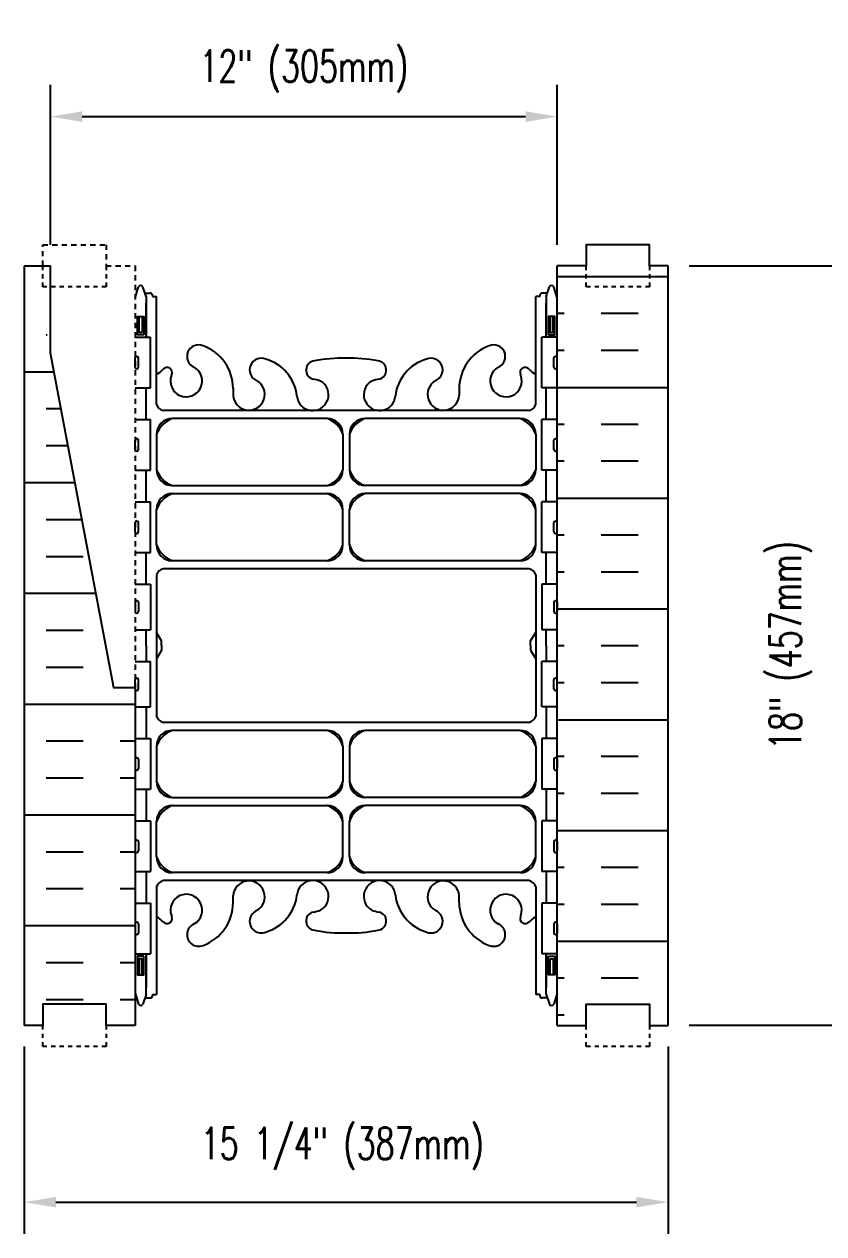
# Model space of a CAD drawing. Header units: inches. Extents: x 321.8 to 375.9, y 102.8 to 155.5.
# Drawn here: x 338.16 to 357.1, y 102.81 to 131.48 of the extents above; entities that cross this region are included whole.
import ezdxf

# ---------------------------------------------------------------- set-up
doc = ezdxf.new("R2010")
doc.units = ezdxf.units.IN
doc.header["$MEASUREMENT"] = 0
doc.linetypes.add('DASHED2', pattern=[0.375, 0.25, -0.125])
doc.linetypes.add('HIDDEN2', pattern=[0.1875, 0.125, -0.0625])
for name, color, linetype in [('HATCH', 12, 'Continuous'), ('Hidden2', 12, 'HIDDEN2'), ('line25', 2, 'Continuous'), ('LINE50', 5, 'Continuous'), ('LINE9', 9, 'Continuous'), ('TEXT', 4, 'Continuous'), ('Web_Edge', 9, 'Continuous')]:
    doc.layers.add(name, color=color, linetype=linetype)
doc.styles.add('DIM', font='romans.shx', dxfattribs={"width": 0.7})
doc.dimstyles.new('ext_8', dxfattribs={"dimscale": 8, "dimtxt": 0.09375, "dimasz": 0.09375, "dimexe": 0.09375, "dimexo": 0.0625, "dimgap": 0.0625, "dimtad": 1, "dimdec": 3, "dimzin": 3, "dimdsep": 46, "dimlunit": 4, "dimtxsty": 'DIM', "dimcen": 0.09, "dimdle": 0.09375, "dimclrt": 4, "dimadec": 0, "dimazin": 0, "dimtfac": 1, "dimtdec": 3, "dimtmove": 2, "dimatfit": 3, "dimfxl": 0, "dimfrac": 2, "dimtolj": 1, "dimtzin": 0, "dimarcsym": 0})

# ---------------------------------------------------------------- blocks, each defined once
blk = doc.blocks.new('*D23')
at = {"layer": 'Defpoints', "color": 0}
for p in [(353.411, 125.754), (353.411, 107.754), (357.886, 107.754)]:
    blk.add_point(p, dxfattribs=at)
at = {"layer": 'TEXT', "color": 0, "lineweight": -2}
for p, q in [((353.911, 125.754), (358.636, 125.754)), ((357.886, 125.004), (357.886, 108.504)), ((353.911, 107.754), (358.636, 107.754))]:
    blk.add_line(p, q, dxfattribs=at)
at = {"layer": 'TEXT', "color": 0}
for points in [[(357.761, 125.004), (358.011, 125.004), (357.886, 125.754)], [(357.761, 108.504), (358.011, 108.504), (357.886, 107.754)]]:
    blk.add_solid(points, dxfattribs=at)
at = {"layer": 'TEXT', "color": 4, "insert": (356.314, 116.754), "char_height": 0.75, "attachment_point": 5, "rotation": 90, "style": 'DIM'}
blk.add_mtext('\\A1;18" (457mm)', dxfattribs=at)
blk = doc.blocks.new('*D24')
at = {"layer": 'Defpoints', "color": 0}
for p in [(350.786, 129.289), (338.786, 125.754), (350.786, 125.754)]:
    blk.add_point(p, dxfattribs=at)
at = {"layer": 'TEXT', "color": 0, "lineweight": -2}
for p, q in [((338.786, 126.254), (338.786, 130.039)), ((350.786, 126.254), (350.786, 130.039)), ((339.536, 129.289), (350.036, 129.289))]:
    blk.add_line(p, q, dxfattribs=at)
at = {"layer": 'TEXT', "color": 0}
for points in [[(339.536, 129.414), (339.536, 129.164), (338.786, 129.289)], [(350.036, 129.414), (350.036, 129.164), (350.786, 129.289)]]:
    blk.add_solid(points, dxfattribs=at)
at = {"layer": 'TEXT', "color": 4, "insert": (344.786, 130.361), "char_height": 0.75, "attachment_point": 5, "style": 'DIM'}
blk.add_mtext('\\A1;12" (305mm)', dxfattribs=at)
blk = doc.blocks.new('*D25')
at = {"layer": 'Defpoints', "color": 0}
for p in [(338.161, 107.754), (353.411, 107.754), (353.411, 103.563)]:
    blk.add_point(p, dxfattribs=at)
at = {"layer": 'TEXT', "color": 0, "lineweight": -2}
for p, q in [((338.161, 107.254), (338.161, 102.813)), ((353.411, 107.254), (353.411, 102.813)), ((338.911, 103.563), (352.661, 103.563))]:
    blk.add_line(p, q, dxfattribs=at)
at = {"layer": 'TEXT', "color": 0}
for points in [[(338.911, 103.688), (338.911, 103.438), (338.161, 103.563)], [(352.661, 103.688), (352.661, 103.438), (353.411, 103.563)]]:
    blk.add_solid(points, dxfattribs=at)
at = {"layer": 'TEXT', "color": 4, "insert": (345.695, 104.829), "char_height": 0.75, "attachment_point": 5, "style": 'DIM'}
blk.add_mtext('\\A1;15 1/4" (387mm)', dxfattribs=at)

msp = doc.modelspace()

# ---------------------------------------------------------------- hatches: boundary and pattern name
at = {"layer": 'HATCH'}
h = msp.add_hatch(dxfattribs=at)
h.set_pattern_fill('INSUL', color=256, scale=7, style=0)
h.set_pattern_definition([(180, (3276.9477, -289.2558), (0, 2.625), []), (180, (3276.9477, -288.3808), (0, 2.625), [0.875, -0.875]), (180, (3276.9477, -287.5058), (0, 2.625), [0.875, -0.875])])
h.paths.add_polyline_path([(353.4111, 107.7537), (352.9736, 107.7537), (352.9736, 108.2537), (351.4736, 108.2537), (351.4736, 107.7537), (350.7861, 107.7537), (350.7861, 125.7537), (351.4736, 125.7537), (351.4736, 126.2537), (352.9736, 126.2537), (352.9736, 125.7537), (353.4111, 125.7537)])
h = msp.add_hatch(dxfattribs=at)
h.set_pattern_fill('INSUL', color=256, scale=7, style=0)
h.set_pattern_definition([(0, (-2589.0708, -344.009), (0, 2.625), []), (0, (-2589.0708, -343.134), (0, 2.625), [0.875, -0.875]), (0, (-2589.0708, -342.259), (0, 2.625), [0.875, -0.875])])
edge = h.paths.add_edge_path()
edge.add_line((340.7861, 115.7537), (340.2861, 115.7537))
edge.add_line((340.2861, 115.7537), (338.5361, 125.0037))
edge.add_line((338.5361, 125.0037), (338.5361, 125.7537))
edge.add_line((338.5361, 125.7537), (338.1611, 125.7537))
edge.add_line((338.1611, 125.7537), (338.1611, 107.7537))
edge.add_line((338.1611, 107.7537), (338.5986, 107.7537))
edge.add_line((338.5986, 107.7537), (338.5986, 108.2537))
edge.add_line((338.5986, 108.2537), (340.0986, 108.2537))
edge.add_line((340.0986, 108.2537), (340.0986, 107.7537))
edge.add_line((340.0986, 107.7537), (340.5361, 107.7537))
edge.add_line((340.7861, 115.7537), (340.7861, 107.7537))

# ---------------------------------------------------------------- linework, layer by layer
at = {"layer": 'Hidden2'}
msp.add_lwpolyline([(338.5361, 125.7537), (338.5986, 125.7537), (338.5986, 126.2537), (340.0986, 126.2537), (340.0986, 125.7537), (340.7861, 125.7537), (340.7861, 115.7537)], dxfattribs=at)
at = {"layer": 'line25'}
for p, q in [((350.7861, 107.7537), (350.7861, 125.7537)), ((340.7861, 124.0587), (341.1511, 124.0587)), ((341.1511, 122.8587), (341.1511, 124.0587)), ((350.7861, 124.0587), (350.4212, 124.0587)), ((350.4212, 122.8587), (350.4212, 124.0587)), ((340.7861, 122.8587), (341.1511, 122.8587)), ((350.7861, 122.8587), (350.4212, 122.8587)), ((340.7861, 122.1087), (341.1511, 122.1087)), ((341.1511, 120.9087), (341.1511, 122.1087)), ((350.7861, 122.1087), (350.4212, 122.1087)), ((350.4212, 120.9087), (350.4212, 122.1087)), ((340.7861, 120.9087), (341.1511, 120.9087)), ((350.7861, 120.9087), (350.4212, 120.9087)), ((340.7861, 120.1587), (341.1511, 120.1587)), ((341.1511, 118.9587), (341.1511, 120.1587)), ((350.7861, 120.1587), (350.4212, 120.1587)), ((350.4212, 118.9587), (350.4212, 120.1587)), ((340.7861, 118.9587), (341.1511, 118.9587)), ((350.7861, 118.9587), (350.4212, 118.9587)), ((340.7861, 118.2087), (341.1511, 118.2087)), ((341.1511, 118.2087), (341.1511, 117.1287)), ((350.7861, 118.2087), (350.4212, 118.2087)), ((350.4212, 118.2087), (350.4212, 117.1287)), ((340.7861, 117.1287), (341.1511, 117.1287)), ((350.7861, 117.1287), (350.4212, 117.1287)), ((340.7861, 116.3787), (341.1511, 116.3787)), ((341.1511, 115.2987), (341.1511, 116.3787)), ((350.7861, 116.3787), (350.4212, 116.3787)), ((350.4212, 115.2987), (350.4212, 116.3787)), ((340.7861, 115.7537), (340.7861, 107.7537)), ((340.7861, 115.2987), (341.1511, 115.2987)), ((350.7861, 115.2987), (350.4212, 115.2987)), ((340.7861, 114.5487), (341.1511, 114.5487)), ((341.1511, 114.5487), (341.1511, 113.3487)), ((350.7861, 114.5487), (350.4212, 114.5487)), ((350.4212, 114.5487), (350.4212, 113.3487)), ((340.7861, 113.3487), (341.1511, 113.3487)), ((350.7861, 113.3487), (350.4212, 113.3487)), ((340.7861, 112.5987), (341.1511, 112.5987)), ((341.1511, 112.5987), (341.1511, 111.3987)), ((350.7861, 112.5987), (350.4212, 112.5987)), ((350.4212, 112.5987), (350.4212, 111.3987)), ((340.7861, 111.3987), (341.1511, 111.3987)), ((350.7861, 111.3987), (350.4212, 111.3987)), ((340.7861, 110.6487), (341.1511, 110.6487)), ((341.1511, 110.6487), (341.1511, 109.4487)), ((350.7861, 110.6487), (350.4212, 110.6487)), ((350.4212, 110.6487), (350.4212, 109.4487)), ((340.7861, 109.4487), (341.1511, 109.4487)), ((350.7861, 109.4487), (350.4212, 109.4487))]:
    msp.add_line(p, q, dxfattribs=at)
at = {"layer": 'LINE50'}
for p, q in [((338.1611, 125.7537), (338.1611, 125.7537)), ((338.1611, 125.7537), (338.1611, 107.7537)), ((338.1611, 125.7537), (338.7861, 125.7537)), ((353.4111, 107.7537), (353.4111, 125.7537))]:
    msp.add_line(p, q, dxfattribs=at)
for points in [[(353.4111, 125.7537), (352.9736, 125.7537), (352.9736, 126.2537), (351.4736, 126.2537), (351.4736, 125.7537), (350.7861, 125.7537)], [(340.7861, 115.7537), (340.2861, 115.7537), (338.7861, 123.6822), (338.7861, 125.7537)], [(340.7861, 107.7537), (340.0986, 107.7537), (340.0986, 108.2537), (338.5986, 108.2537), (338.5986, 107.7537), (338.1611, 107.7537)], [(350.7861, 107.7537), (351.4736, 107.7537), (351.4736, 108.2537), (352.9736, 108.2537), (352.9736, 107.7537), (353.4111, 107.7537)]]:
    msp.add_lwpolyline(points, dxfattribs=at)
at = {"layer": 'LINE9'}
for p, q in [((340.7861, 123.3487), (340.7861, 123.5687)), ((340.8261, 123.6087), (340.8261, 123.6087)), ((340.8661, 123.3487), (340.8661, 123.5687)), ((350.7061, 123.3487), (350.7061, 123.5687)), ((350.7461, 123.6087), (350.7461, 123.6087)), ((350.7861, 123.3487), (350.7861, 123.5687)), ((340.7861, 123.5137), (340.7861, 123.5137)), ((340.7861, 123.4037), (340.7861, 123.4037)), ((340.8261, 123.3087), (340.8261, 123.3087)), ((350.7461, 123.3087), (350.7461, 123.3087)), ((350.7861, 123.5137), (350.7861, 123.5137)), ((350.7861, 123.4037), (350.7861, 123.4037)), ((340.7861, 121.3987), (340.7861, 121.6187)), ((340.7861, 121.5637), (340.7861, 121.5637)), ((340.8261, 121.6587), (340.8261, 121.6587)), ((340.8661, 121.3987), (340.8661, 121.6187)), ((350.7061, 121.3987), (350.7061, 121.6187)), ((350.7461, 121.6587), (350.7461, 121.6587)), ((350.7861, 121.3987), (350.7861, 121.6187)), ((350.7861, 121.5637), (350.7861, 121.5637)), ((340.7861, 121.4537), (340.7861, 121.4537)), ((340.8261, 121.3587), (340.8261, 121.3587)), ((350.7461, 121.3587), (350.7461, 121.3587)), ((350.7861, 121.4537), (350.7861, 121.4537)), ((340.7861, 119.4487), (340.7861, 119.6687)), ((340.7861, 119.6137), (340.7861, 119.6137)), ((340.8261, 119.7087), (340.8261, 119.7087)), ((340.8661, 119.4487), (340.8661, 119.6687)), ((350.7061, 119.4487), (350.7061, 119.6687)), ((350.7461, 119.7087), (350.7461, 119.7087)), ((350.7861, 119.4487), (350.7861, 119.6687)), ((350.7861, 119.6137), (350.7861, 119.6137)), ((340.7861, 119.5037), (340.7861, 119.5037)), ((340.8261, 119.4087), (340.8261, 119.4087)), ((350.7461, 119.4087), (350.7461, 119.4087)), ((350.7861, 119.5037), (350.7861, 119.5037)), ((340.8261, 117.8187), (340.8261, 117.8187)), ((350.7461, 117.8187), (350.7461, 117.8187)), ((340.7861, 117.7787), (340.7861, 117.5587)), ((340.7861, 117.7237), (340.7861, 117.7237)), ((340.7861, 117.6137), (340.7861, 117.6137)), ((340.8661, 117.7787), (340.8661, 117.5587)), ((350.7061, 117.7787), (350.7061, 117.5587)), ((350.7861, 117.7787), (350.7861, 117.5587)), ((350.7861, 117.7237), (350.7861, 117.7237)), ((350.7861, 117.6137), (350.7861, 117.6137)), ((340.8261, 117.5187), (340.8261, 117.5187)), ((350.7461, 117.5187), (350.7461, 117.5187)), ((340.7861, 115.7287), (340.7861, 115.9487)), ((340.7861, 115.8937), (340.7861, 115.8937)), ((340.8261, 115.9887), (340.8261, 115.9887)), ((340.8661, 115.7287), (340.8661, 115.9487)), ((350.7061, 115.7287), (350.7061, 115.9487)), ((350.7461, 115.9887), (350.7461, 115.9887)), ((350.7861, 115.7287), (350.7861, 115.9487)), ((350.7861, 115.8937), (350.7861, 115.8937)), ((340.7861, 115.7837), (340.7861, 115.7837)), ((340.8261, 115.6887), (340.8261, 115.6887)), ((350.7461, 115.6887), (350.7461, 115.6887)), ((350.7861, 115.7837), (350.7861, 115.7837)), ((340.8261, 114.0987), (340.8261, 114.0987)), ((350.7461, 114.0987), (350.7461, 114.0987)), ((340.7861, 114.0587), (340.7861, 113.8387)), ((340.7861, 114.0037), (340.7861, 114.0037)), ((340.7861, 113.8937), (340.7861, 113.8937)), ((340.8661, 114.0587), (340.8661, 113.8387)), ((350.7061, 114.0587), (350.7061, 113.8387)), ((350.7861, 114.0587), (350.7861, 113.8387)), ((350.7861, 114.0037), (350.7861, 114.0037)), ((350.7861, 113.8937), (350.7861, 113.8937)), ((340.8261, 113.7987), (340.8261, 113.7987)), ((350.7461, 113.7987), (350.7461, 113.7987)), ((340.7861, 112.1087), (340.7861, 111.8887)), ((340.8661, 112.1087), (340.8661, 111.8887)), ((350.7061, 112.1087), (350.7061, 111.8887)), ((350.7861, 112.1087), (350.7861, 111.8887)), ((340.7861, 112.0537), (340.7861, 112.0537)), ((340.7861, 111.9437), (340.7861, 111.9437)), ((340.8261, 111.8487), (340.8261, 111.8487)), ((350.7461, 111.8487), (350.7461, 111.8487)), ((350.7861, 112.0537), (350.7861, 112.0537)), ((350.7861, 111.9437), (350.7861, 111.9437)), ((340.7861, 110.1587), (340.7861, 109.9387)), ((340.7861, 110.1037), (340.7861, 110.1037)), ((340.8261, 110.1987), (340.8261, 110.1987)), ((340.8661, 110.1587), (340.8661, 109.9387)), ((350.7061, 110.1587), (350.7061, 109.9387)), ((350.7461, 110.1987), (350.7461, 110.1987)), ((350.7861, 110.1587), (350.7861, 109.9387)), ((350.7861, 110.1037), (350.7861, 110.1037)), ((340.7861, 109.9937), (340.7861, 109.9937)), ((340.8261, 109.8987), (340.8261, 109.8987)), ((350.7461, 109.8987), (350.7461, 109.8987)), ((350.7861, 109.9937), (350.7861, 109.9937))]:
    msp.add_line(p, q, dxfattribs=at)
at = {"layer": 'LINE9', "linetype": 'DASHED2', "ltscale": 0.15}
for points in [[(340.0986, 125.7537), (340.0986, 125.7537), (340.0986, 125.2537), (338.5986, 125.2537), (338.5986, 125.7537), (338.5986, 125.7537)], [(352.9736, 125.7537), (352.9736, 125.7537), (352.9736, 125.2537), (351.4736, 125.2537), (351.4736, 125.7537), (351.4736, 125.7537)], [(340.0986, 107.7537), (340.0986, 107.7537), (340.0986, 107.2537), (338.5986, 107.2537), (338.5986, 107.7537), (338.5986, 107.7537)], [(352.9736, 107.7537), (352.9736, 107.7537), (352.9736, 107.2537), (351.4736, 107.2537), (351.4736, 107.7537), (351.4736, 107.7537)]]:
    msp.add_lwpolyline(points, dxfattribs=at)
at = {"layer": 'LINE9'}
for centre, start, end in [((340.8261, 123.5687), 90, 180), ((340.8261, 123.5687), 360, 90), ((350.7461, 123.5687), 90, 180), ((350.7461, 123.5687), 0, 90), ((340.8261, 123.3487), 180, 270), ((340.8261, 123.3487), 270, 0), ((350.7461, 123.3487), 180, 270), ((350.7461, 123.3487), 270, 0), ((340.8261, 121.6187), 90, 180), ((340.8261, 121.6187), 360, 90), ((350.7461, 121.6187), 90, 180), ((350.7461, 121.6187), 0, 90), ((340.8261, 121.3987), 180, 270), ((340.8261, 121.3987), 270, 0), ((350.7461, 121.3987), 180, 270), ((350.7461, 121.3987), 270, 0), ((340.8261, 119.6687), 90, 180), ((340.8261, 119.6687), 360, 90), ((350.7461, 119.6687), 90, 180), ((350.7461, 119.6687), 0, 90), ((340.8261, 119.4487), 180, 270), ((340.8261, 119.4487), 270, 0), ((350.7461, 119.4487), 180, 270), ((350.7461, 119.4487), 270, 0), ((340.8261, 117.7787), 90, 180), ((340.8261, 117.7787), 0, 90), ((350.7461, 117.7787), 90, 180), ((350.7461, 117.7787), 360, 90), ((340.8261, 117.5587), 180, 270), ((340.8261, 117.5587), 270, 0), ((350.7461, 117.5587), 180, 270), ((350.7461, 117.5587), 270, 0), ((340.8261, 115.9487), 90, 180), ((340.8261, 115.9487), 360, 90), ((350.7461, 115.9487), 90, 180), ((350.7461, 115.9487), 0, 90), ((340.8261, 115.7287), 180, 270), ((340.8261, 115.7287), 270, 0), ((350.7461, 115.7287), 180, 270), ((350.7461, 115.7287), 270, 0), ((340.8261, 114.0587), 90, 180), ((340.8261, 114.0587), 0, 90), ((350.7461, 114.0587), 90, 180), ((350.7461, 114.0587), 360, 90), ((340.8261, 113.8387), 180, 270), ((340.8261, 113.8387), 270, 0), ((350.7461, 113.8387), 180, 270), ((350.7461, 113.8387), 270, 0), ((340.8261, 112.1087), 90, 180), ((340.8261, 112.1087), 0, 90), ((350.7461, 112.1087), 90, 180), ((350.7461, 112.1087), 360, 90), ((340.8261, 111.8887), 180, 270), ((340.8261, 111.8887), 270, 0), ((350.7461, 111.8887), 180, 270), ((350.7461, 111.8887), 270, 0), ((340.8261, 110.1587), 90, 180), ((340.8261, 110.1587), 0, 90), ((350.7461, 110.1587), 90, 180), ((350.7461, 110.1587), 360, 90), ((340.8261, 109.9387), 180, 270), ((340.8261, 109.9387), 270, 0), ((350.7461, 109.9387), 180, 270), ((350.7461, 109.9387), 270, 0)]:
    msp.add_arc(centre, 0.04, start, end, dxfattribs=at)
at = {"layer": 'Web_Edge'}
for p, q in [((340.7861, 124.9943), (340.8711, 125.2549)), ((341.0461, 125.0249), (340.9711, 125.2549)), ((341.02, 125.1049), (341.1461, 125.1049)), ((341.0461, 125.0249), (341.0461, 124.0587)), ((341.1961, 125.0549), (341.1961, 125.0549)), ((341.1961, 125.0549), (341.1961, 125.0249)), ((341.1961, 125.0249), (341.2961, 125.0249)), ((341.2961, 122.471), (341.2961, 125.0249)), ((350.3761, 125.0249), (350.2761, 125.0249)), ((350.2761, 122.4709), (350.2761, 125.0249)), ((350.3761, 125.0549), (350.3761, 125.0549)), ((350.3761, 125.0549), (350.3761, 125.0249)), ((350.5522, 125.1049), (350.4261, 125.1049)), ((350.5261, 125.0249), (350.6011, 125.2549)), ((350.5261, 125.0249), (350.5261, 124.0587)), ((350.7861, 124.9943), (350.7011, 125.2549)), ((341.6486, 123.154), (341.6603, 123.1753)), ((349.9237, 123.154), (349.9119, 123.1753)), ((343.1098, 122.8435), (343.1093, 122.6785)), ((348.4624, 122.8435), (348.463, 122.6785)), ((350.115, 122.3228), (341.4573, 122.3228)), ((345.3349, 122.1353), (341.6711, 122.1353)), ((349.9011, 122.1353), (346.2374, 122.1353)), ((341.2961, 121.7603), (341.2961, 120.9195)), ((345.7099, 121.7603), (345.7099, 120.9195)), ((345.8624, 121.7611), (345.8624, 120.9203)), ((350.2761, 121.7603), (350.2761, 120.9195)), ((341.6711, 120.5445), (345.3349, 120.5445)), ((349.9011, 120.5445), (346.2374, 120.5445)), ((341.6711, 120.3539), (345.3349, 120.3539)), ((349.9011, 120.3539), (346.2374, 120.3539)), ((341.2961, 119.1381), (341.2961, 119.9789)), ((345.7099, 119.1381), (345.7099, 119.9789)), ((345.8624, 119.1373), (345.8624, 119.9781)), ((350.2761, 119.1381), (350.2761, 119.9789)), ((345.3349, 118.7631), (341.6711, 118.7631)), ((349.9011, 118.7631), (346.2374, 118.7631)), ((341.2961, 118.4275), (341.2961, 115.0799)), ((350.115, 118.5756), (341.4573, 118.5756)), ((350.2761, 118.4275), (350.2761, 115.0799)), ((341.4161, 116.866), (341.2961, 117.066)), ((341.4161, 116.866), (341.2961, 117.066)), ((350.1561, 116.866), (350.2761, 117.066)), ((350.1561, 116.866), (350.2761, 117.066)), ((341.4161, 116.7537), (341.4161, 116.866)), ((341.4161, 116.7537), (341.4161, 116.866)), ((341.4161, 116.7537), (341.4161, 116.6413)), ((341.4161, 116.7537), (341.4161, 116.6413)), ((350.1561, 116.7537), (350.1561, 116.866)), ((350.1561, 116.7537), (350.1561, 116.866)), ((350.1561, 116.7537), (350.1561, 116.6413)), ((350.1561, 116.7537), (350.1561, 116.6413)), ((341.4161, 116.6413), (341.2961, 116.4413)), ((341.4161, 116.6413), (341.2961, 116.4413)), ((350.1561, 116.6413), (350.2761, 116.4413)), ((350.1561, 116.6413), (350.2761, 116.4413)), ((350.115, 114.9318), (341.4573, 114.9318)), ((345.3349, 114.7443), (341.6711, 114.7443)), ((349.9011, 114.7443), (346.2374, 114.7443)), ((341.2961, 114.3693), (341.2961, 113.5285)), ((345.7099, 114.3693), (345.7099, 113.5285)), ((345.8624, 114.3701), (345.8624, 113.5293)), ((350.2761, 114.3693), (350.2761, 113.5285)), ((341.6711, 113.1535), (345.3349, 113.1535)), ((341.6711, 112.9628), (345.3349, 112.9628)), ((349.9011, 113.1535), (346.2374, 113.1535)), ((349.9011, 112.9628), (346.2374, 112.9628)), ((341.2961, 111.747), (341.2961, 112.5878)), ((345.7099, 111.747), (345.7099, 112.5878)), ((345.8624, 111.7462), (345.8624, 112.587)), ((350.2761, 111.747), (350.2761, 112.5878)), ((345.3349, 111.372), (341.6711, 111.372)), ((349.9011, 111.372), (346.2374, 111.372)), ((341.2961, 111.0364), (341.2961, 108.4824)), ((350.115, 111.1845), (341.4573, 111.1845)), ((350.2761, 111.0364), (350.2761, 108.4824)), ((343.1098, 110.6638), (343.1093, 110.8288)), ((348.4624, 110.6638), (348.463, 110.8288)), ((341.6486, 110.3534), (341.6603, 110.332)), ((349.9237, 110.3534), (349.9119, 110.332)), ((341.0461, 108.4824), (341.0461, 109.4487)), ((350.5261, 108.4824), (350.5261, 109.4487)), ((340.7861, 108.5131), (340.8711, 108.2524)), ((341.0461, 108.4824), (340.9711, 108.2524)), ((341.02, 108.4024), (341.1461, 108.4024)), ((341.1961, 108.4824), (341.2961, 108.4824)), ((341.1961, 108.4824), (341.1961, 108.4524)), ((341.1961, 108.4524), (341.1961, 108.4524)), ((350.3761, 108.4824), (350.2761, 108.4824)), ((350.3761, 108.4824), (350.3761, 108.4524)), ((350.3761, 108.4524), (350.3761, 108.4524)), ((350.5522, 108.4024), (350.4261, 108.4024)), ((350.5261, 108.4824), (350.6011, 108.2524)), ((350.7861, 108.5131), (350.7011, 108.2524))]:
    msp.add_line(p, q, dxfattribs=at)
for points in [[(341.0461, 124.0587), (341.0461, 124.8749)], [(350.5261, 124.0587), (350.5261, 124.8749)], [(341.0461, 122.1087), (341.0461, 122.8587)], [(350.5261, 122.1087), (350.5261, 122.8587)], [(341.0461, 120.1587), (341.0461, 120.9087)], [(350.5261, 120.1587), (350.5261, 120.9087)], [(341.0461, 118.2087), (341.0461, 118.9587)], [(350.5261, 118.2087), (350.5261, 118.9587)], [(341.0461, 116.7537), (341.0461, 117.1287)], [(350.5261, 116.7537), (350.5261, 117.1287)], [(341.0461, 116.7537), (341.0461, 116.3787)], [(350.5261, 116.7537), (350.5261, 116.3787)], [(341.0461, 115.2987), (341.0461, 114.5487)], [(350.5261, 115.2987), (350.5261, 114.5487)], [(341.0461, 113.3487), (341.0461, 112.5987)], [(350.5261, 113.3487), (350.5261, 112.5987)], [(341.0461, 111.3987), (341.0461, 110.6487)], [(350.5261, 111.3987), (350.5261, 110.6487)], [(341.0461, 109.4487), (341.0461, 108.6324)], [(350.5261, 109.4487), (350.5261, 108.6324)]]:
    msp.add_lwpolyline(points, dxfattribs=at)
for points in [[(340.9961, 124.1149), (340.8461, 124.1149), (340.8461, 124.5549), (340.9961, 124.5549)], [(340.9561, 124.1749), (340.8861, 124.1749), (340.8861, 124.5549), (340.9561, 124.5549)], [(350.5761, 124.1149), (350.7261, 124.1149), (350.7261, 124.5549), (350.5761, 124.5549)], [(350.6161, 124.1749), (350.6861, 124.1749), (350.6861, 124.5549), (350.6161, 124.5549)], [(340.9961, 109.3924), (340.8461, 109.3924), (340.8461, 108.9524), (340.9961, 108.9524)], [(340.9561, 109.3324), (340.8861, 109.3324), (340.8861, 108.9524), (340.9561, 108.9524)], [(350.5761, 109.3924), (350.7261, 109.3924), (350.7261, 108.9524), (350.5761, 108.9524)], [(350.6161, 109.3324), (350.6861, 109.3324), (350.6861, 108.9524), (350.6161, 108.9524)]]:
    msp.add_lwpolyline(points, close=True, dxfattribs=at)
for centre, radius, start, end in [((340.9211, 125.2283), 0.0567, 28.07249, 151.92751), ((350.6511, 125.2283), 0.0567, 28.07249, 151.92751), ((341.1461, 125.0549), 0.05, 0, 90), ((350.4261, 125.0549), 0.05, 90, 180), ((342.294, 123.604), 0.277, 67.31998, 247.31998), ((342.0182, 122.8372), 1.0916, 0.33317, 69.48254), ((349.554, 122.8372), 1.0916, 110.51746, 179.66683), ((349.2782, 123.604), 0.277, 292.68002, 112.68002), ((343.7772, 123.2868), 0.277, 67.31998, 247.31998), ((345.7329, 119.7881), 3.7774, 89.19338, 100.62755), ((345.8393, 119.7881), 3.7774, 79.37245, 90.80662), ((347.7951, 123.2868), 0.277, 292.68002, 112.68002), ((341.1158, 123.5905), 0.4413, 294.11868, 318.98732), ((341.5431, 123.2188), 0.125, 339.62427, 138.98732), ((342.0001, 123.0234), 0.375, 159.62427, 60.06847), ((343.5931, 122.55), 1.0341, 6.66686, 73.66351), ((345.0562, 123.2816), 0.22, 95.18347, 255.7396), ((346.5161, 123.2816), 0.22, 284.2604, 84.81653), ((347.9792, 122.55), 1.0341, 106.33649, 173.33314), ((349.5721, 123.0234), 0.375, 119.93153, 20.37573), ((350.0291, 123.2188), 0.125, 41.01268, 200.37573), ((350.4565, 123.5905), 0.4413, 221.01268, 245.88177), ((343.4833, 122.7063), 0.375, 184.24484, 60.06847), ((344.9942, 122.6978), 0.375, 184.24484, 60.06847), ((344.8874, 122.2421), 0.8341, 69.37291, 82.1063), ((346.5781, 122.6978), 0.375, 119.93153, 355.75516), ((346.6848, 122.2421), 0.8341, 97.8937, 110.62709), ((348.089, 122.7063), 0.375, 119.93153, 355.75516), ((341.5049, 122.5363), 0.2188, 197.38821, 257.4322), ((350.0674, 122.5363), 0.2188, 282.5678, 342.60827), ((341.8779, 121.5535), 0.6175, 109.56816, 160.43184), ((341.6711, 121.7603), 0.375, 90, 180), ((345.1281, 121.5535), 0.6175, 19.56816, 70.43184), ((345.3349, 121.7603), 0.375, 360, 90), ((346.4442, 121.5535), 0.6175, 109.56816, 160.43184), ((346.2374, 121.7603), 0.375, 90, 180), ((349.6943, 121.5535), 0.6175, 19.56816, 70.43184), ((349.9011, 121.7603), 0.375, 360, 90), ((341.8779, 121.1263), 0.6175, 199.56816, 250.43184), ((341.6711, 120.9195), 0.375, 180, 270), ((345.1281, 121.1263), 0.6175, 289.56816, 340.43184), ((345.3349, 120.9195), 0.375, 270, 0), ((346.4442, 121.1263), 0.6175, 199.56816, 250.43184), ((346.2374, 120.9195), 0.375, 180, 270), ((349.6943, 121.1263), 0.6175, 289.56816, 340.43184), ((349.9011, 120.9195), 0.375, 270, 0), ((341.8779, 119.7721), 0.6175, 109.56816, 160.43184), ((341.6711, 119.9789), 0.375, 90, 180), ((345.1281, 119.7721), 0.6175, 19.56816, 70.43184), ((345.3349, 119.9789), 0.375, 360, 90), ((346.4442, 119.7721), 0.6175, 109.56816, 160.43184), ((346.2374, 119.9789), 0.375, 90, 180), ((349.6943, 119.7721), 0.6175, 19.56816, 70.43184), ((349.9011, 119.9789), 0.375, 360, 90), ((341.8779, 119.3449), 0.6175, 199.56816, 250.43184), ((341.6711, 119.1381), 0.375, 180, 270), ((345.1281, 119.3449), 0.6175, 289.56816, 340.43184), ((345.3349, 119.1381), 0.375, 270, 0), ((346.4442, 119.3449), 0.6175, 199.56816, 250.43184), ((346.2374, 119.1381), 0.375, 180, 270), ((349.6943, 119.3449), 0.6175, 289.56816, 340.43184), ((349.9011, 119.1381), 0.375, 270, 0), ((341.5049, 118.3621), 0.2188, 102.5678, 162.61199), ((350.0674, 118.3621), 0.2188, 17.39173, 77.4322), ((341.5049, 115.1453), 0.2188, 197.38801, 257.4322), ((350.0674, 115.1453), 0.2188, 282.5678, 342.60827), ((341.8779, 114.1625), 0.6175, 109.56816, 160.43184), ((341.6711, 114.3693), 0.375, 90, 180), ((345.1281, 114.1625), 0.6175, 19.56816, 70.43184), ((345.3349, 114.3693), 0.375, 360, 90), ((346.4442, 114.1625), 0.6175, 109.56816, 160.43184), ((346.2374, 114.3693), 0.375, 90, 180), ((349.6943, 114.1625), 0.6175, 19.56816, 70.43184), ((349.9011, 114.3693), 0.375, 360, 90), ((341.8779, 113.7353), 0.6175, 199.56816, 250.43184), ((341.6711, 113.5285), 0.375, 180, 270), ((345.1281, 113.7353), 0.6175, 289.56816, 340.43184), ((345.3349, 113.5285), 0.375, 270, 0), ((346.4442, 113.7353), 0.6175, 199.56816, 250.43184), ((346.2374, 113.5285), 0.375, 180, 270), ((349.6943, 113.7353), 0.6175, 289.56816, 340.43184), ((349.9011, 113.5285), 0.375, 270, 0), ((341.8779, 112.381), 0.6175, 109.56816, 160.43184), ((341.6711, 112.5878), 0.375, 90, 180), ((345.1281, 112.381), 0.6175, 19.56816, 70.43184), ((345.3349, 112.5878), 0.375, 360, 90), ((346.4442, 112.381), 0.6175, 109.56816, 160.43184), ((346.2374, 112.5878), 0.375, 90, 180), ((349.6943, 112.381), 0.6175, 19.56816, 70.43184), ((349.9011, 112.5878), 0.375, 360, 90), ((341.8779, 111.9538), 0.6175, 199.56816, 250.43184), ((341.6711, 111.747), 0.375, 180, 270), ((345.1281, 111.9538), 0.6175, 289.56816, 340.43184), ((345.3349, 111.747), 0.375, 270, 0), ((346.4442, 111.9538), 0.6175, 199.56816, 250.43184), ((346.2374, 111.747), 0.375, 180, 270), ((349.6943, 111.9538), 0.6175, 289.56816, 340.43184), ((349.9011, 111.747), 0.375, 270, 0), ((341.5049, 110.971), 0.2188, 102.5678, 162.61179), ((343.4833, 110.8011), 0.375, 299.93153, 175.75516), ((344.9942, 110.8095), 0.375, 299.93153, 175.75516), ((346.5781, 110.8095), 0.375, 4.24484, 240.06847), ((348.089, 110.8011), 0.375, 4.24484, 240.06847), ((350.0674, 110.971), 0.2188, 17.39173, 77.4322), ((342.0001, 110.4839), 0.375, 299.93153, 200.37573), ((342.0182, 110.6702), 1.0916, 290.51746, 359.66683), ((343.5931, 110.9573), 1.0341, 286.33649, 353.33314), ((347.9792, 110.9573), 1.0341, 186.66686, 253.66351), ((349.554, 110.6702), 1.0916, 180.33317, 249.48254), ((349.5721, 110.4839), 0.375, 339.62427, 240.06847), ((343.7772, 110.2205), 0.277, 112.68002, 292.68002), ((345.0562, 110.2258), 0.22, 104.2604, 264.81653), ((344.8874, 111.2652), 0.8341, 277.8937, 290.62709), ((346.6848, 111.2652), 0.8341, 249.37291, 262.1063), ((346.5161, 110.2258), 0.22, 275.18347, 75.7396), ((347.7951, 110.2205), 0.277, 247.31998, 67.31998), ((341.1158, 109.9169), 0.4413, 41.01268, 65.88132), ((341.5431, 110.2885), 0.125, 221.01268, 20.37573), ((342.294, 109.9034), 0.277, 112.68002, 292.68002), ((349.2782, 109.9034), 0.277, 247.31998, 67.31998), ((350.0291, 110.2885), 0.125, 159.62427, 318.98732), ((350.4565, 109.9169), 0.4413, 114.11823, 138.98732), ((345.7329, 113.7193), 3.7774, 259.37245, 270.80662), ((345.8393, 113.7193), 3.7774, 269.19338, 280.62755), ((341.1461, 108.4524), 0.05, 270, 0), ((350.4261, 108.4524), 0.05, 180, 270), ((340.9211, 108.2791), 0.0567, 208.07249, 331.92751), ((350.6511, 108.2791), 0.0567, 208.07249, 331.92751)]:
    msp.add_arc(centre, radius, start, end, dxfattribs=at)

# ---------------------------------------------------------------- dimensions: what is measured, and where the dimension line sits
at = {"layer": 'TEXT'}
dim = msp.add_linear_dim(base=(350.7861, 129.2892), p1=(338.7861, 125.7537), p2=(350.7861, 125.7537), text='12" (305mm)', dimstyle='ext_8', dxfattribs=at)
dim.commit()
dim.dimension.update_dxf_attribs({"geometry": '*D24', "text_midpoint": (344.7861, 130.3606)})
dim = msp.add_linear_dim(base=(357.8859, 107.7537), p1=(353.4111, 125.7537), p2=(353.4111, 107.7537), angle=90, text='18" (457mm)', dimstyle='ext_8', dxfattribs=at)
dim.commit()
dim.dimension.update_dxf_attribs({"geometry": '*D23', "text_midpoint": (356.3145, 116.7537), "dimtype": 160})
dim = msp.add_linear_dim(base=(353.4111, 103.5633), p1=(338.1611, 107.7537), p2=(353.4111, 107.7537), text='15 1/4" (387mm)', dimstyle='ext_8', dxfattribs=at)
dim.commit()
dim.dimension.update_dxf_attribs({"geometry": '*D25', "text_midpoint": (345.6952, 104.8286), "dimtype": 160})

doc.saveas('drawing.dxf')
